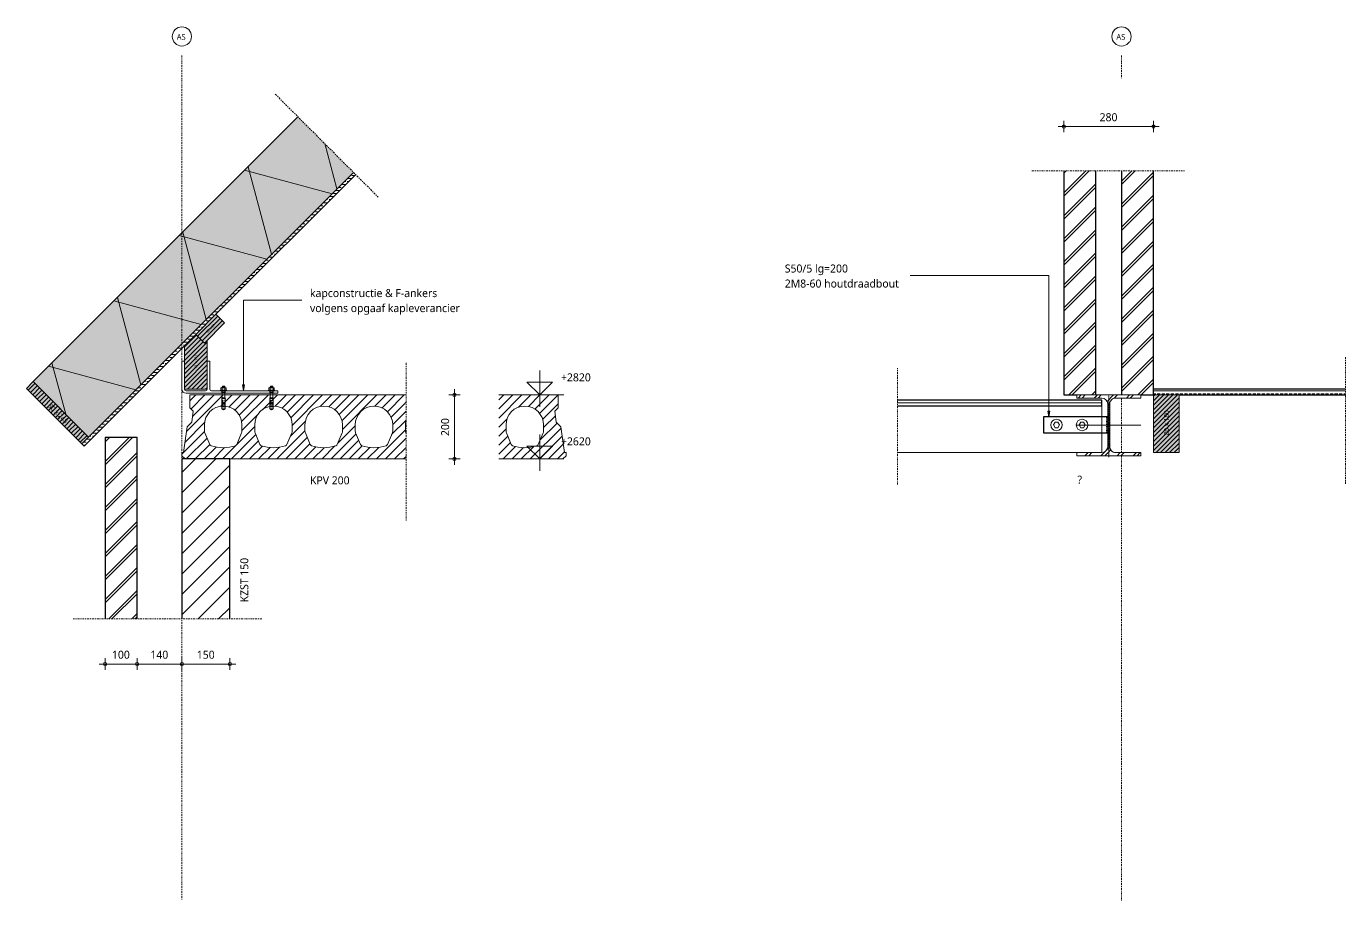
# Model space of a CAD drawing. Header units: millimetres. Extents: x -14163 to 55687, y -143 to 37302.
# Drawn here: x 21556 to 25676, y 530 to 3261 of the extents above; entities that cross this region are included whole.
import ezdxf

# ---------------------------------------------------------------- set-up
doc = ezdxf.new("R2010")
doc.units = ezdxf.units.MM
doc.linetypes.add('MV_center', pattern=[15, 6, -3, 3, -3])
doc.linetypes.add('MV_hartlijn_staal', pattern=[6.6, 5, -0.8, 0, -0.8])
for name, color, linetype, lineweight in [('A-ANNO-DIMS', 211, 'Continuous', 13), ('A-ANNO-DIMS-10', 211, 'Continuous', 13), ('A-ANNO-NOTE', 131, 'Continuous', 18), ('A-DETL', 90, 'Continuous', 13), ('A-DETL-GENF', 92, 'Continuous', 18), ('A-DETL-IDEN', 3, 'Continuous', 18), ('A-DETL-MEDM', 33, 'Continuous', 18), ('A-DETL-THIN', 151, 'Continuous', 18), ('G-ANNO-TEXT', 231, 'Continuous', 13)]:
    doc.layers.add(name, color=color, linetype=linetype, lineweight=lineweight)
doc.styles.add('Segoe UI', font='segoeui.ttf', dxfattribs={"height": 15})
doc.styles.add('Segoe UI_1', font='segoeui.ttf', dxfattribs={"height": 8})
doc.styles.add('Segoe UI_2', font='segoeui.ttf', dxfattribs={"height": 18})
doc.styles.add('Segoe UI_3', font='segoeui.ttf', dxfattribs={"height": 25})
doc.styles.add('Segoe UI_I', font='segoeui.ttf', dxfattribs={"height": 25})
doc.dimstyles.new('2_5_mm', dxfattribs={"dimscale": 304.8, "dimtxt": 26.184099, "dimasz": 0.032808, "dimexe": 0.059055, "dimexo": 0.0625, "dimgap": 0.029528, "dimtad": 1, "dimdec": 0, "dimzin": 0, "dimdsep": 46, "dimtxsty": 'Segoe UI_3', "dimblk1": 'DOTBLANK', "dimblk2": 'DOTBLANK', "dimsah": 1, "dimcen": 0.09, "dimdle": 0.059055, "dimazin": 0, "dimtfac": 1, "dimtdec": 4, "dimtix": 1, "dimtmove": 0, "dimatfit": 3, "dimfxl": 0.059055, "dimfxlon": 1, "dimtvp": 1, "dimtfill": 1, "dimtolj": 1, "dimtzin": 0, "dimarcsym": 2})
pattern_1 = [(0, (0, 0), (0, 18.952), []), (0, (0, 9.476), (0, 18.952), [9.476, -4.738])]
pattern_2 = [(45, (0, 0), (-35.92102, 35.92102), []), (45, (10.16, 0), (-35.92102, 35.92102), [])]

# ---------------------------------------------------------------- blocks, each defined once
blk = doc.blocks.new('00 hout_rechthoekig_sls - Vuren 71x171-3429558-Details Constructie')
at = {"layer": 'A-DETL-GENF', "lineweight": 13}
blk.add_hatch(color=256, dxfattribs=at).paths.add_polyline_path([(0, 0), (0, -71), (152.8, -71), (144.1, -62.4), (171, -35.5), (135.5, 0), (39.7, 0)])
at = {"layer": 'A-DETL-MEDM', "lineweight": 13}
h = blk.add_hatch(dxfattribs=at)
h.set_pattern_fill('FP_153', color=256, style=0, pattern_type=2)
h.set_pattern_definition([(315, (-2127.62, 22049.316), (7.071068, 7.071068), [])])
h.paths.add_polyline_path([(0, 0), (0, -71), (152.8, -71), (144.1, -62.4), (171, -35.5), (135.5, 0), (39.7, 0)])
at = {"layer": 'A-DETL-MEDM'}
for p, q in [((0, 0), (135.5, 0)), ((0, -71), (0, 0)), ((152.8, -71), (0, -71)), ((152.8, -71), (0, -71))]:
    blk.add_line(p, q, dxfattribs=at)
blk = doc.blocks.new('23 VBI kanaalplaat - KPV200-V71-Details Constructie')
at = {"layer": 'A-DETL-GENF', "lineweight": 5}
h = blk.add_hatch(dxfattribs=at)
h.set_pattern_fill('FP_158', color=256, style=0, pattern_type=2)
h.set_pattern_definition([(45, (-22041.316, -1909.62), (-14.142136, 14.142136), [])])
h.paths.add_polyline_path([(229.2, 0), (700, 0), (700, 80.3), (699.7, 81.1), (698.8, 83.9), (698.5, 86.9), (698.5, 106.5), (699, 114.2), (700, 119.2), (700, 200), (25, 200), (25, 160), (35.6, 149.4), (30.7, 114.7), (16.5, 100.6), (5, 20), (0, 20), (0, 10), (10, 0), (150, 0)])
h.paths.add_polyline_path([(1190, 0), (1200, 10), (1200, 20), (1195, 20), (1183.5, 100.6), (1169.3, 114.7), (1164.4, 149.4), (1175, 160), (1175, 200), (989.7, 200), (989.7, 0), (1129.8, 0)])
h.paths.add_polyline_path([(443, 35), (430.1, 35.7), (417.5, 37.7), (405, 41.2), (403.7, 41.8), (402.5, 42.7), (401.5, 43.8), (400.8, 45.1), (385.7, 81.1), (384.8, 83.9), (384.5, 86.9), (384.5, 106.5), (385, 114.2), (386.5, 121.6), (389, 128.9), (392.3, 135.8), (396.6, 142.1), (401.6, 147.9), (407.4, 152.9), (413.8, 157.2), (420.6, 160.5), (427.9, 163), (435.4, 164.5), (443, 165), (450.6, 164.5), (458.1, 163), (465.4, 160.5), (472.3, 157.2), (478.6, 152.9), (484.4, 147.9), (489.4, 142.1), (493.7, 135.8), (497, 128.9), (499.5, 121.6), (501, 114.2), (501.5, 106.5), (501.5, 86.9), (501.2, 83.9), (500.3, 81.1), (485.2, 45.1), (484.5, 43.8), (483.5, 42.7), (482.3, 41.8), (481, 41.2), (468.5, 37.7), (455.9, 35.7)])
h.paths.add_polyline_path([(286, 35), (273.1, 35.7), (260.5, 37.7), (248, 41.2), (246.7, 41.8), (245.5, 42.7), (244.5, 43.8), (243.8, 45.1), (228.7, 81.1), (227.8, 83.9), (227.5, 86.9), (227.5, 106.5), (228, 114.2), (229.5, 121.6), (232, 128.9), (235.3, 135.8), (239.6, 142.1), (244.6, 147.9), (250.4, 152.9), (256.8, 157.2), (263.6, 160.5), (270.9, 163), (278.4, 164.5), (286, 165), (293.6, 164.5), (301.1, 163), (308.4, 160.5), (315.3, 157.2), (321.6, 152.9), (327.4, 147.9), (332.4, 142.1), (336.7, 135.8), (340, 128.9), (342.5, 121.6), (344, 114.2), (344.5, 106.5), (344.5, 86.9), (344.2, 83.9), (343.3, 81.1), (328.2, 45.1), (327.5, 43.8), (326.5, 42.7), (325.3, 41.8), (324, 41.2), (311.5, 37.7), (298.9, 35.7)])
h.paths.add_polyline_path([(1071, 35), (1058.1, 35.7), (1045.5, 37.7), (1033, 41.2), (1031.7, 41.8), (1030.5, 42.7), (1029.5, 43.8), (1028.8, 45.1), (1013.7, 81.1), (1012.8, 83.9), (1012.5, 86.9), (1012.5, 106.5), (1013, 114.2), (1014.5, 121.6), (1017, 128.9), (1020.3, 135.8), (1024.6, 142.1), (1029.6, 147.9), (1035.4, 152.9), (1041.8, 157.2), (1048.6, 160.5), (1055.9, 163), (1063.4, 164.5), (1071, 165), (1078.6, 164.5), (1086.1, 163), (1093.4, 160.5), (1100.3, 157.2), (1106.6, 152.9), (1112.4, 147.9), (1117.4, 142.1), (1121.7, 135.8), (1125, 128.9), (1127.5, 121.6), (1129, 114.2), (1129.5, 106.5), (1129.5, 86.9), (1129.2, 83.9), (1128.3, 81.1), (1113.2, 45.1), (1112.5, 43.8), (1111.5, 42.7), (1110.3, 41.8), (1109, 41.2), (1096.5, 37.7), (1083.9, 35.7)])
h.paths.add_polyline_path([(129, 35), (116.1, 35.7), (103.5, 37.7), (91, 41.2), (89.7, 41.8), (88.5, 42.7), (87.5, 43.8), (86.8, 45.1), (71.7, 81.1), (70.8, 83.9), (70.5, 86.9), (70.5, 106.5), (71, 114.2), (72.5, 121.6), (75, 128.9), (78.3, 135.8), (82.6, 142.1), (87.6, 147.9), (93.4, 152.9), (99.8, 157.2), (106.6, 160.5), (113.9, 163), (121.4, 164.5), (129, 165), (136.6, 164.5), (144.1, 163), (151.4, 160.5), (158.3, 157.2), (164.6, 152.9), (170.4, 147.9), (175.4, 142.1), (179.7, 135.8), (183, 128.9), (185.5, 121.6), (187, 114.2), (187.5, 106.5), (187.5, 86.9), (187.2, 83.9), (186.3, 81.1), (171.2, 45.1), (170.5, 43.8), (169.5, 42.7), (168.3, 41.8), (167, 41.2), (154.5, 37.7), (141.9, 35.7)])
h.paths.add_polyline_path([(600, 35), (587.1, 35.7), (574.5, 37.7), (562, 41.2), (560.7, 41.8), (559.5, 42.7), (558.5, 43.8), (557.8, 45.1), (542.7, 81.1), (541.8, 83.9), (541.5, 86.9), (541.5, 106.5), (542, 114.2), (543.5, 121.6), (546, 128.9), (549.3, 135.8), (553.6, 142.1), (558.6, 147.9), (564.4, 152.9), (570.8, 157.2), (577.6, 160.5), (584.9, 163), (592.4, 164.5), (600, 165), (607.6, 164.5), (615.1, 163), (622.4, 160.5), (629.3, 157.2), (635.6, 152.9), (641.4, 147.9), (646.4, 142.1), (650.7, 135.8), (654, 128.9), (656.5, 121.6), (658, 114.2), (658.5, 106.5), (658.5, 86.9), (658.2, 83.9), (657.3, 81.1), (642.2, 45.1), (641.5, 43.8), (640.5, 42.7), (639.3, 41.8), (638, 41.2), (625.5, 37.7), (612.9, 35.7)])
at = {"layer": 'A-DETL-GENF'}
for p, q in [((700, 200), (25, 200)), ((25, 200), (25, 160)), ((1175, 200), (989.7, 200)), ((1175, 160), (1175, 200)), ((25, 160), (35.6, 149.4)), ((35.6, 149.4), (30.7, 114.7)), ((1164.4, 149.4), (1175, 160)), ((1169.3, 114.7), (1164.4, 149.4)), ((16.5, 100.6), (5, 20)), ((30.7, 114.7), (16.5, 100.6)), ((70.5, 86.9), (70.5, 106.5)), ((187.5, 106.5), (187.5, 86.9)), ((227.5, 86.9), (227.5, 106.5)), ((344.5, 106.5), (344.5, 86.9)), ((384.5, 86.9), (384.5, 106.5)), ((501.5, 106.5), (501.5, 86.9)), ((541.5, 86.9), (541.5, 106.5)), ((658.5, 106.5), (658.5, 86.9)), ((698.5, 86.9), (698.5, 106.5)), ((1012.5, 86.9), (1012.5, 106.5)), ((1129.5, 106.5), (1129.5, 86.9)), ((1183.5, 100.6), (1169.3, 114.7)), ((1195, 20), (1183.5, 100.6)), ((86.8, 45.1), (71.7, 81.1)), ((186.3, 81.1), (171.2, 45.1)), ((243.8, 45.1), (228.7, 81.1)), ((343.3, 81.1), (328.2, 45.1)), ((400.8, 45.1), (385.7, 81.1)), ((500.3, 81.1), (485.2, 45.1)), ((557.8, 45.1), (542.7, 81.1)), ((657.3, 81.1), (642.2, 45.1)), ((700, 80.3), (699.7, 81.1)), ((1028.8, 45.1), (1013.7, 81.1)), ((1128.3, 81.1), (1113.2, 45.1)), ((5, 20), (0, 20)), ((0, 20), (0, 10)), ((0, 10), (10, 0)), ((150, 0), (700, 0)), ((989.7, 0), (1190, 0)), ((1190, 0), (1200, 10)), ((1200, 20), (1195, 20)), ((1200, 10), (1200, 20))]:
    blk.add_line(p, q, dxfattribs=at)
for centre, radius, start, end in [((129, 106.5), 58.5, 0, 180), ((286, 106.5), 58.5, 0, 180), ((443, 106.5), 58.5, 0, 180), ((600, 106.5), 58.5, 0, 180), ((1071, 106.5), 58.5, 0, 180), ((85.5, 86.9), 15, 180, 202.7741), ((172.5, 86.9), 15, 337.2259, 360), ((242.5, 86.9), 15, 180, 202.7741), ((329.5, 86.9), 15, 337.2259, 360), ((399.5, 86.9), 15, 180, 202.7741), ((486.5, 86.9), 15, 337.2259, 360), ((556.5, 86.9), 15, 180, 202.7741), ((643.5, 86.9), 15, 337.2259, 0), ((757, 106.5), 58.5, 167.5034, 180), ((713.5, 86.9), 15, 180, 202.7741), ((1027.5, 86.9), 15, 180, 202.7741), ((1114.5, 86.9), 15, 337.2259, 0), ((93.2, 47.8), 7, 202.7741, 251.5896), ((164.8, 47.8), 7, 288.4104, 337.2259), ((250.2, 47.8), 7, 202.7741, 251.5896), ((321.8, 47.8), 7, 288.4104, 337.2259), ((407.2, 47.8), 7, 202.7741, 251.5896), ((478.8, 47.8), 7, 288.4104, 337.2259), ((564.2, 47.8), 7, 202.7741, 251.5896), ((635.8, 47.8), 7, 288.4104, 337.2259), ((1035.2, 47.8), 7, 202.7741, 251.5896), ((1106.8, 47.8), 7, 288.4104, 337.2259), ((129, 155.3), 120.3, 251.5896, 288.4104), ((286, 155.3), 120.3, 251.5896, 288.4104), ((443, 155.3), 120.3, 251.5896, 288.4104), ((600, 155.3), 120.3, 251.5896, 288.4104), ((1071, 155.3), 120.3, 251.5896, 288.4104)]:
    blk.add_arc(centre, radius, start, end, dxfattribs=at)
blk = doc.blocks.new('NLRS_00_DI_maskeer - Type 1-4234933-Details Constructie')
at = {"layer": 'A-DETL-GENF', "linetype": 'MV_center'}
blk.add_line((392, 0), (-100, 0), dxfattribs=at)
blk = doc.blocks.new('NLRS_00_DI_maskeer - Type 1-4234936-Details Constructie')
at = {"layer": 'A-DETL-GENF', "linetype": 'MV_center'}
blk.add_line((490, 0), (-100, 0), dxfattribs=at)
blk = doc.blocks.new('28 snelboutanker 2d - Snelboutanker M10-3577387-Details Constructie')
at = {"layer": 'A-DETL-GENF', "lineweight": 5}
for p, q in [((-9.5, 1.6), (-7.5, 1.6)), ((-9.5, 0), (-9.5, 1.6)), ((9.5, 0), (-9.5, 0)), ((-8.2, 8.3), (-7.5, 8.7)), ((-8.2, 2), (-8.2, 8.3)), ((-7.5, 1.6), (-8.2, 2)), ((-7.5, 8.7), (7.5, 8.7)), ((7.5, 1.6), (-7.5, 1.6)), ((-5, 10.1), (-3.7, 12.1)), ((-5, 10.1), (5, 10.1)), ((-5, 10.1), (-5, 8.7)), ((-4.6, 8.3), (-4.6, 2.6)), ((-3.7, 13.2), (-3.3, 14.2)), ((-3.7, 13.2), (-3.7, 12.1)), ((-3.7, 13.2), (3.8, 13.2)), ((-3.7, 12.1), (3.8, 12.1)), ((3.4, 14.2), (-3.3, 14.2)), ((3.4, 14.2), (3.8, 13.2)), ((3.8, 12.1), (3.8, 13.2)), ((3.8, 12.1), (5, 10.1)), ((4.6, 8.3), (4.6, 2.6)), ((5, 10.1), (5, 8.7)), ((7.5, 8.7), (8.2, 8.3)), ((8.2, 2), (7.5, 1.6)), ((7.5, 1.6), (9.5, 1.6)), ((8.2, 8.3), (8.2, 2.6)), ((9.5, 1.6), (9.5, 0)), ((-5, -38.6), (-5.4, -37.2)), ((-3.9, -37.2), (-5.4, -37.2)), ((-5, 0), (-5, -4.1)), ((-5, -4.1), (-5, 0)), ((-4.5, -5), (-5, -4.1)), ((-5, -4.1), (5, -4.1)), ((-5, -24.2), (-5, -57)), ((-5, -38.6), (-3.9, -38.6)), ((-4.4, -40.2), (-5, -42)), ((-5, -40.2), (-3.1, -40.2)), ((-4.9, -22.2), (4.9, -22.2)), ((-4.9, -24.2), (-4.9, -22.2)), ((4.9, -24.2), (-4.9, -24.2)), ((-3.2, -40.7), (-4.6, -40.7)), ((-4.5, -22), (-4.5, -5)), ((-4.5, -5), (4.5, -5)), ((4.5, -22), (-4.5, -22)), ((-4.5, -37.2), (-4.5, -38.6)), ((-4.3, -31.7), (-4, -30.7)), ((-4.2, 0), (-4.2, -4.1)), ((2, -24.2), (-4, -24.2)), ((-3.9, -37.2), (-3.9, -38.6)), ((-3.1, -40.2), (-3.6, -42)), ((-2.7, -32.2), (-3.4, -31.4)), ((-3.3, -40.2), (-3.3, -31.6)), ((-3.3, -42), (-2.7, -40.2)), ((-3.1, -31.8), (-3.1, -40.2)), ((-2.7, -40.2), (-2.7, -32.2)), ((-2.6, -31.7), (-2.6, -40.2)), ((-2.6, -40.2), (-2.5, -42)), ((-2.6, -40.2), (5, -40.2)), ((-2.6, -40.7), (4.6, -40.7)), ((0.8, -38.6), (0.8, -37.2)), ((0.8, -37.2), (4.9, -37.2)), ((4.9, -38.6), (0.8, -38.6)), ((2.1, -42), (2.1, -41.2)), ((2.1, -41.2), (3.8, -41.2)), ((3.4, -42), (3.4, -41.2)), ((3.8, -41.2), (3.8, -42)), ((4.2, -4.1), (4.2, 0)), ((4.3, -24.2), (4.3, -25.2)), ((4.3, -25.2), (5.7, -25.2)), ((4.4, -31.4), (5, -32.2)), ((4.4, -40.2), (5, -42)), ((4.5, -5), (5, -4.1)), ((4.5, -5), (4.5, -22)), ((4.9, -22.2), (4.9, -24.2)), ((4.9, -37.2), (4.9, -38.6)), ((5, -4.1), (5, 0)), ((5, -57), (5, -24.2)), ((5.7, -25.2), (5, -28)), ((-5, -42), (-3.3, -42)), ((-5, -57), (0, -59.9)), ((-5, -57), (5, -57)), ((-4.9, -46.8), (-4.4, -43.2)), ((4.9, -46.8), (-4.9, -46.8)), ((-4.9, -49.2), (-4.9, -46.8)), ((4.9, -49.2), (-4.9, -49.2)), ((-4.4, -43.2), (-4.2, -42)), ((-4.1, -50), (4.1, -50)), ((-2.5, -42), (2.1, -42)), ((0, -59.9), (5, -57)), ((5, -42), (3.4, -42)), ((4.2, -42), (4.4, -43.2)), ((4.4, -43.2), (4.9, -46.8)), ((4.9, -46.8), (4.9, -49.2))]:
    blk.add_line(p, q, dxfattribs=at)
for centre, radius, start, end in [((-6.4, 4.5), 4.25, 65.0076, 114.9924), ((-6.4, 5.9), 4.25, 245.0076, 294.9924), ((0, -18), 26.7, 80.0901, 99.9099), ((0, 28.3), 26.7, 260.0901, 279.9099), ((6.4, 4.5), 4.25, 65.0076, 114.9924), ((6.4, 5.9), 4.25, 245.0076, 294.9924), ((-4.4, -24.8), 0.6, 89.8954, 180), ((-2.9, -31), 1.78, 84.8593, 188.2319), ((-4.4, -31.4), 0.356, 150.6084, 288.882), ((-2.3, -31.2), 2.05, 103.7381, 195.3956), ((-1.9, -31.2), 2.1, 109.438, 164.2427), ((-3.2, -31.1), 1.91, 354.1759, 77.9811), ((-1.6, -31.4), 0.341, 227.5131, 29.3441), ((10.1, -31.5), 5.66, 167.2611, 178.8521), ((6.4, -30.7), 1.88, 136.4811, 166.2224), ((-4.1, -49.2), 0.8, 180, 270), ((4.1, -49.2), 0.8, 270, 0)]:
    blk.add_arc(centre, radius, start, end, dxfattribs=at)
for points in [[(-4.3, -31.7), (-3.9, -31.2), (-3.4, -30.8), (-3.3, -31.6)], [(-1.8, -31.7), (-2.2, -31.2), (-2.6, -30.9), (-2.6, -31.7)]]:
    blk.add_open_spline(points, degree=3, dxfattribs=at)
blk = doc.blocks.new('42 isolatie - Type 1-3764549-Details Constructie')
at = {"layer": 'A-DETL-GENF'}
blk.add_hatch(color=256, dxfattribs=at).paths.add_polyline_path([(30.3, 0.8), (1199.9, 0.8), (1199.9, 245.8), (30.3, 245.8)])
at = {"layer": 'A-DETL-GENF', "lineweight": 13}
h = blk.add_hatch(dxfattribs=at)
h.set_pattern_fill('FP_159', color=256, style=0, pattern_type=2)
h.set_pattern_definition([(60, (-7106.72, 250.62), (-216.506, 125), []), (120, (-7106.72, 250.62), (-216.506, -125), [])])
h.paths.add_polyline_path([(30.3, 0.8), (1199.9, 0.8), (1199.9, 245.8), (30.3, 245.8)])
at = {"layer": 'A-DETL-GENF'}
for p, q in [((1199.9, 245.8), (30.3, 245.8)), ((1199.9, 245.8), (30.3, 245.8)), ((30.3, 0.8), (1199.9, 0.8)), ((30.3, 0.8), (1199.9, 0.8))]:
    blk.add_line(p, q, dxfattribs=at)
blk = doc.blocks.new('00 hout_rechthoekig_sls - SLS 30x245-3218169-Details Constructie')
at = {"layer": 'A-DETL-GENF', "lineweight": 13}
blk.add_hatch(color=256, dxfattribs=at).paths.add_polyline_path([(245, -30), (245, 0), (0, 0), (0, -30)])
at = {"layer": 'A-DETL-MEDM', "lineweight": 13}
h = blk.add_hatch(dxfattribs=at)
h.set_pattern_fill('FP_160', color=256, style=0, pattern_type=2)
h.set_pattern_definition([(90, (-13735.954, -16778.132), (-10, 6e-16), [])])
h.paths.add_polyline_path([(245, -30), (245, 0), (0, 0), (0, -30)])
at = {"layer": 'A-DETL-MEDM'}
for p, q in [((0, 0), (245, 0)), ((0, -30), (0, 0)), ((245, 0), (245, -30)), ((245, 0), (245, -30)), ((245, 0), (245, -30)), ((245, -30), (0, -30)), ((245, -30), (0, -30))]:
    blk.add_line(p, q, dxfattribs=at)
blk = doc.blocks.new('NLRS_00_DI_maskeer - Type 1-4234937-Details Constructie')
at = {"layer": 'A-DETL-GENF', "linetype": 'MV_center'}
blk.add_line((-100, 0), (355, 0), dxfattribs=at)
blk = doc.blocks.new('00 hout_rechthoekig_sls - SLS 38x89-3186759-Details Constructie')
at = {"layer": 'A-DETL-GENF', "lineweight": 13}
blk.add_hatch(color=256, dxfattribs=at).paths.add_polyline_path([(0, -38), (89, -38), (89, 0), (0, 0)])
at = {"layer": 'A-DETL-MEDM', "lineweight": 13}
h = blk.add_hatch(dxfattribs=at)
h.set_pattern_fill('FP_161', color=256, style=0, pattern_type=2)
h.set_pattern_definition([(0, (-17241.693, 13990.954), (0, 10), [])])
h.paths.add_polyline_path([(0, -38), (89, -38), (89, 0), (0, 0)])
at = {"layer": 'A-DETL-MEDM'}
for p, q in [((0, 0), (89, 0)), ((0, -38), (0, 0)), ((89, 0), (89, -38)), ((89, 0), (89, -38)), ((89, 0), (89, -38)), ((89, -38), (0, -38)), ((89, -38), (0, -38))]:
    blk.add_line(p, q, dxfattribs=at)
blk = doc.blocks.new('NLRS_00_DI_maskeer - Type 1-4234818-Details Constructie')
at = {"layer": 'A-DETL-GENF', "linetype": 'MV_center'}
blk.add_line((298, 0), (-100, 0), dxfattribs=at)
blk = doc.blocks.new('Repeating Detail - 2_ a_5 mm-3732278-Details Constructie')
at = {"layer": 'A-DETL-GENF'}
for p, q in [((0, 0), (0, 5)), ((4, 0), (4, 5)), ((8, 0), (8, 5)), ((12, 0), (12, 5)), ((16, 0), (16, 5)), ((20, 0), (20, 5)), ((24, 0), (24, 5)), ((28, 0), (28, 5)), ((32, 0), (32, 5)), ((36, 0), (36, 5)), ((40, 0), (40, 5)), ((44, 0), (44, 5)), ((48, 0), (48, 5))]:
    blk.add_line(p, q, dxfattribs=at)
blk = doc.blocks.new('28 g_bout met ring boven 2d - M8 met ring-3732272-Details Constructie')
at = {"layer": 'A-DETL-GENF', "lineweight": 13}
blk.add_circle((0, 0), 18, dxfattribs=at)
at = {"layer": 'A-DETL-MEDM'}
for p, q in [((-4.25, 8.5), (-9.45, 0)), ((4.25, 8.5), (-4.25, 8.5)), ((4.25, 8.5), (9.45, 0)), ((4.25, -8.5), (9.45, 0)), ((-9.45, 0), (-4.25, -8.5)), ((-4.25, -8.5), (4.25, -8.5))]:
    blk.add_line(p, q, dxfattribs=at)
blk = doc.blocks.new('00 hout_rechthoekig_sls - Vuren 80x180-3892920-Details Constructie')
at = {"layer": 'A-DETL-GENF', "lineweight": 13}
blk.add_hatch(color=256, dxfattribs=at).paths.add_polyline_path([(0, -80), (180, -80), (180, 0), (0, 0)])
at = {"layer": 'A-DETL-MEDM', "lineweight": 13}
h = blk.add_hatch(dxfattribs=at)
h.set_pattern_fill('FP_162', color=256, style=0, pattern_type=2)
h.set_pattern_definition([(315, (-1929.62, 25076.316), (7.071068, 7.071068), [])])
h.paths.add_polyline_path([(0, -80), (180, -80), (180, 0), (0, 0)])
at = {"layer": 'A-DETL-MEDM'}
for p, q in [((0, 0), (180, 0)), ((0, -80), (0, 0)), ((180, 0), (180, -80)), ((180, 0), (180, -80)), ((180, 0), (180, -80)), ((180, -80), (0, -80)), ((180, -80), (0, -80))]:
    blk.add_line(p, q, dxfattribs=at)
blk = doc.blocks.new('28 Staalprofielen- IPE_HEA_HEB 2d - HEA200-3530710-Details Constructie')
at = {"layer": 'A-DETL-GENF', "lineweight": 13}
h = blk.add_hatch(dxfattribs=at)
h.set_pattern_fill('FP_163', color=256, style=0, pattern_type=2)
h.set_pattern_definition([(225, (24936.316, 2014.62), (25.144717, -25.144717), []), (225, (24936.316, 1976.52), (25.144717, -25.144717), [])])
h.paths.add_polyline_path([(-100, 95), (-100, 85), (-21.3, 85), (-16.6, 84.4), (-12.3, 82.6), (-8.5, 79.7), (-5.7, 76), (-3.9, 71.7), (-3.3, 67), (-3.3, -67), (-3.9, -71.7), (-5.7, -76), (-8.5, -79.7), (-12.3, -82.6), (-16.6, -84.4), (-21.3, -85), (-100, -85), (-100, -95), (100, -95), (100, -85), (21.2, -85), (16.6, -84.4), (12.2, -82.6), (8.5, -79.7), (5.7, -76), (3.9, -71.7), (3.2, -67), (3.2, 67), (3.9, 71.7), (5.7, 76), (8.5, 79.7), (12.2, 82.6), (16.6, 84.4), (21.2, 85), (100, 85), (100, 95)])
at = {"layer": 'A-DETL-GENF'}
for p, q in [((100, 95), (-100, 95)), ((-100, 95), (-100, 85)), ((100, 95), (-100, 95)), ((-100, 95), (-100, 85)), ((-100, 85), (-21.3, 85)), ((-100, 85), (-21.3, 85)), ((21.2, 85), (100, 85)), ((100, 85), (21.2, 85)), ((100, 85), (100, 95)), ((100, 95), (100, 85)), ((-3.3, 67), (-3.3, -67)), ((-3.3, 67), (-3.3, -67)), ((3.2, -67), (3.2, 67)), ((3.2, 67), (3.2, -67)), ((-100, 0), (100, 0)), ((-21.3, -85), (-100, -85)), ((-100, -85), (-100, -95)), ((-100, -95), (-100, -85)), ((-100, -85), (-21.3, -85)), ((-100, -95), (100, -95)), ((100, -95), (-100, -95)), ((100, -85), (21.2, -85)), ((100, -85), (21.2, -85)), ((100, -95), (100, -85)), ((100, -95), (100, -85))]:
    blk.add_line(p, q, dxfattribs=at)
at = {"layer": 'A-DETL-GENF', "linetype": 'MV_hartlijn_staal', "lineweight": 13}
blk.add_line((0, 100), (0, -95), dxfattribs=at)
at = {"layer": 'A-DETL-GENF'}
for centre, start, end in [((-21.3, 67), 0, 90), ((-21.3, 67), 360, 90), ((21.2, 67), 90, 180), ((21.2, 67), 90, 180), ((-21.3, -67), 270, 0), ((-21.3, -67), 270, 0), ((21.2, -67), 180, 270), ((21.2, -67), 180, 270)]:
    blk.add_arc(centre, 18, start, end, dxfattribs=at)
blk = doc.blocks.new('NLRS_00_DI_maskeer - Type 1-4234603-Details Constructie')
at = {"layer": 'A-DETL-GENF', "linetype": 'MV_center'}
blk.add_line((-100, 0), (380, 0), dxfattribs=at)
blk = doc.blocks.new('NLRS_00_DI_maskeer - Type 1-4234938-Details Constructie')
at = {"layer": 'A-DETL-GENF', "linetype": 'MV_center'}
blk.add_line((-100, 0), (264, 0), dxfattribs=at)
blk = doc.blocks.new('00_GA_stramienbol - Type 1-3732353-Details Constructie')
at = {"layer": 'A-ANNO-NOTE'}
for start, end in [(360, 180), (180, 360)]:
    blk.add_arc((0, 0), 3, start, end, dxfattribs=at)
blk = doc.blocks.new('DIMBLOCK137-Details Constructie')
at = {"layer": 'A-ANNO-DIMS-10'}
for p, q in [((22892.6, 2109.6), (22874.6, 2109.6)), ((22892.6, 2127.6), (22892.6, 1891.6)), ((22892.6, 2109.6), (22910.6, 2109.6)), ((22892.6, 1909.6), (22874.6, 1909.6)), ((22892.6, 1909.6), (22910.6, 1909.6))]:
    blk.add_line(p, q, dxfattribs=at)
for centre in [(22892.6, 2109.6), (22892.6, 1909.6)]:
    blk.add_circle(centre, 5, dxfattribs=at)
at = {"layer": 'A-ANNO-DIMS-10', "color": 0, "insert": (22851, 1981.1), "char_height": 25, "width": 68.555, "attachment_point": 1, "rotation": 90, "line_spacing_factor": 1.142579, "style": 'Segoe UI_3', "bg_fill": 3, "box_fill_scale": 1.25, "bg_fill_color": 9, "bg_fill_true_color": 13158600, "bg_fill_transparency": 0}
blk.add_mtext('200', dxfattribs=at)
blk = doc.blocks.new('_DotBlank')
at = {"color": 0, "linetype": 'ByBlock', "lineweight": -2}
blk.add_line((-0.5, 0), (-1, 0), dxfattribs=at)
blk.add_circle((0, 0), 0.5, dxfattribs=at)
blk = doc.blocks.new('DIMBLOCK138-Details Constructie')
at = {"layer": 'A-ANNO-DIMS-10'}
for p, q in [((21801.3, 1268.8), (21801.3, 1286.8)), ((21901.3, 1268.8), (21901.3, 1286.8)), ((21783.3, 1268.8), (21901.3, 1268.8)), ((21801.3, 1268.8), (21801.3, 1250.8)), ((21901.3, 1268.8), (21901.3, 1250.8))]:
    blk.add_line(p, q, dxfattribs=at)
for centre in [(21801.3, 1268.8), (21901.3, 1268.8)]:
    blk.add_circle(centre, 5, dxfattribs=at)
at = {"layer": 'A-ANNO-DIMS-10', "color": 0, "insert": (21822.8, 1310.4), "char_height": 25, "width": 68.555, "attachment_point": 1, "line_spacing_factor": 1.142579, "style": 'Segoe UI_3', "bg_fill": 3, "box_fill_scale": 1.25, "bg_fill_color": 9, "bg_fill_true_color": 13158600, "bg_fill_transparency": 0}
blk.add_mtext('100', dxfattribs=at)
blk = doc.blocks.new('DIMBLOCK139-Details Constructie')
at = {"layer": 'A-ANNO-DIMS-10'}
for p, q in [((21901.3, 1268.8), (21901.3, 1286.8)), ((22041.3, 1268.8), (22041.3, 1286.8)), ((21901.3, 1268.8), (22041.3, 1268.8)), ((21901.3, 1268.8), (21901.3, 1250.8)), ((22041.3, 1268.8), (22041.3, 1250.8))]:
    blk.add_line(p, q, dxfattribs=at)
for centre in [(21901.3, 1268.8), (22041.3, 1268.8)]:
    blk.add_circle(centre, 5, dxfattribs=at)
at = {"layer": 'A-ANNO-DIMS-10', "color": 0, "insert": (21942.8, 1310.4), "char_height": 25, "width": 68.555, "attachment_point": 1, "line_spacing_factor": 1.142579, "style": 'Segoe UI_3', "bg_fill": 3, "box_fill_scale": 1.25, "bg_fill_color": 9, "bg_fill_true_color": 13158600, "bg_fill_transparency": 0}
blk.add_mtext('140', dxfattribs=at)
blk = doc.blocks.new('DIMBLOCK140-Details Constructie')
at = {"layer": 'A-ANNO-DIMS-10'}
for p, q in [((22041.3, 1268.8), (22041.3, 1286.8)), ((22191.3, 1268.8), (22191.3, 1286.8)), ((22041.3, 1268.8), (22209.3, 1268.8)), ((22041.3, 1268.8), (22041.3, 1250.8)), ((22191.3, 1268.8), (22191.3, 1250.8))]:
    blk.add_line(p, q, dxfattribs=at)
for centre in [(22041.3, 1268.8), (22191.3, 1268.8)]:
    blk.add_circle(centre, 5, dxfattribs=at)
at = {"layer": 'A-ANNO-DIMS-10', "color": 0, "insert": (22087.8, 1310.4), "char_height": 25, "width": 68.555, "attachment_point": 1, "line_spacing_factor": 1.142579, "style": 'Segoe UI_3', "bg_fill": 3, "box_fill_scale": 1.25, "bg_fill_color": 9, "bg_fill_true_color": 13158600, "bg_fill_transparency": 0}
blk.add_mtext('150', dxfattribs=at)
blk = doc.blocks.new('DIMBLOCK141-Details Constructie')
at = {"layer": 'A-ANNO-DIMS-10'}
for p, q in [((24778.3, 2948), (25094.3, 2948)), ((24796.3, 2948), (24796.3, 2966)), ((24796.3, 2948), (24796.3, 2930)), ((25076.3, 2948), (25076.3, 2966)), ((25076.3, 2948), (25076.3, 2930))]:
    blk.add_line(p, q, dxfattribs=at)
for centre in [(24796.3, 2948), (25076.3, 2948)]:
    blk.add_circle(centre, 5, dxfattribs=at)
at = {"layer": 'A-ANNO-DIMS-10', "color": 0, "insert": (24907.8, 2989.6), "char_height": 25, "width": 68.555, "attachment_point": 1, "line_spacing_factor": 1.142579, "style": 'Segoe UI_3', "bg_fill": 3, "box_fill_scale": 1.25, "bg_fill_color": 9, "bg_fill_true_color": 13158600, "bg_fill_transparency": 0}
blk.add_mtext('280', dxfattribs=at)

msp = doc.modelspace()

# ---------------------------------------------------------------- hatches: boundary and pattern name
at = {"layer": 'A-DETL-GENF', "lineweight": 13}
h = msp.add_hatch(dxfattribs=at)
h.set_pattern_fill('FP_128', color=250, style=0, pattern_type=2)
h.set_pattern_definition(pattern_1)
h.paths.add_polyline_path([(21735.8, 1949.6), (22584.1, 2797.9), (22577, 2805), (21728.7, 1956.7)])
h = msp.add_hatch(dxfattribs=at)
h.set_pattern_fill('FP_125', color=254, style=0, pattern_type=2)
h.set_pattern_definition(pattern_2)
h.paths.add_polyline_path([(24836.3, 2109.6), (24896.3, 2109.6), (24896.3, 2809.6), (24796.3, 2809.6), (24796.3, 2109.6)])
h = msp.add_hatch(dxfattribs=at)
h.set_pattern_fill('FP_125', color=254, style=0, pattern_type=2)
h.set_pattern_definition(pattern_2)
h.paths.add_polyline_path([(25076.3, 2109.6), (25076.3, 2809.6), (24976.3, 2809.6), (24976.3, 2109.6), (25036.3, 2109.6)])
h = msp.add_hatch(dxfattribs=at)
h.set_pattern_fill('FP_128', color=250, style=0, pattern_type=2)
h.set_pattern_definition(pattern_1)
h.paths.add_polyline_path([(25572.7, 2109.6), (25676.3, 2109.6), (25676.3, 2127.6), (25076.3, 2127.6), (25076.3, 2109.6), (25156.3, 2109.6)])
h = msp.add_hatch(dxfattribs=at)
h.set_pattern_fill('FP_128', color=250, style=0, pattern_type=2)
h.set_pattern_definition(pattern_1)
h.paths.add_polyline_path([(24915.1, 2075.6), (24915.1, 2093.6), (24276.3, 2093.6), (24276.3, 2075.6), (24371.9, 2075.6)])
h = msp.add_hatch(dxfattribs=at)
h.set_pattern_fill('FP_125', color=254, style=0, pattern_type=2)
h.set_pattern_definition(pattern_2)
h.paths.add_polyline_path([(21901.3, 1409.6), (21901.3, 1976.5), (21801.3, 1976.5), (21801.3, 1409.6)])
h = msp.add_hatch(dxfattribs=at)
h.set_pattern_fill('FP_154', color=254, style=0, pattern_type=2)
h.set_pattern_definition([(45, (0, 0), (-31.819805, 31.819805), [])])
h.paths.add_polyline_path([(22191.3, 1409.6), (22191.3, 1909.6), (22041.3, 1909.6), (22041.3, 1409.6)])
at = {"layer": 'G-ANNO-TEXT'}
for points in [[(22233.6, 2123.2), (22236.7, 2141.2), (22230.4, 2141.2)], [(24749.3, 2041.1), (24752.5, 2059.1), (24746.1, 2059.1)]]:
    msp.add_hatch(color=7, dxfattribs=at).paths.add_polyline_path(points)

# ---------------------------------------------------------------- linework, layer by layer
at = {"layer": 'A-DETL', "linetype": 'MV_center', "lineweight": 18}
for p, q in [((22041.3, 3169.6), (22041.3, 529.6)), ((24976.3, 3169.6), (24976.3, 3099.3)), ((24976.3, 2099.6), (24976.3, 1929.6)), ((24976.3, 1919.6), (24976.3, 529.6))]:
    msp.add_line(p, q, dxfattribs=at)
at = {"layer": 'A-DETL', "lineweight": 25}
for p, q in [((24796.3, 2809.6), (24796.3, 2109.6)), ((24896.3, 2109.6), (24896.3, 2809.6)), ((24976.3, 2809.6), (24976.3, 2109.6)), ((25076.3, 2109.6), (25076.3, 2809.6)), ((22147.7, 2361.6), (22584.1, 2797.9)), ((21735.8, 1949.6), (22084.8, 2298.6)), ((24796.3, 2109.6), (24836.3, 2109.6)), ((25036.3, 2109.6), (25076.3, 2109.6)), ((25676.3, 2127.6), (25076.3, 2127.6)), ((25156.3, 2109.6), (25676.3, 2109.6)), ((24915.1, 2093.6), (24276.3, 2093.6)), ((24276.3, 2075.6), (24915.1, 2075.6)), ((24915.1, 2075.6), (24915.1, 2093.6)), ((24933.1, 2040.6), (24733.1, 2040.6)), ((24733.1, 2040.6), (24733.1, 1990.6)), ((24733.1, 1990.6), (24933.1, 1990.6)), ((21728.7, 1956.7), (21735.8, 1949.6)), ((21801.3, 1976.5), (21801.3, 1409.6)), ((21901.3, 1976.5), (21801.3, 1976.5)), ((21901.3, 1409.6), (21901.3, 1976.5)), ((22041.3, 1909.6), (22041.3, 1409.6)), ((22191.3, 1909.6), (22041.3, 1909.6)), ((22191.3, 1409.6), (22191.3, 1909.6))]:
    msp.add_line(p, q, dxfattribs=at)
at = {"layer": 'A-DETL', "lineweight": 18}
for p, q in [((22041.3, 2214.6), (22041.3, 2127.6)), ((22041.3, 2214.6), (22049.3, 2214.6)), ((22049.3, 2214.6), (22049.3, 2127.6)), ((22120.3, 2127.6), (22120.3, 2214.6)), ((22120.3, 2214.6), (22128.3, 2214.6)), ((22128.3, 2214.6), (22128.3, 2127.6)), ((22054.3, 2122.6), (22115.3, 2122.6)), ((22054.3, 2114.6), (22341.3, 2114.6)), ((22133.3, 2122.6), (22341.3, 2122.6)), ((22341.3, 2114.6), (22341.3, 2122.6)), ((24815.1, 2075.6), (24276.3, 2075.6)), ((24915.1, 2075.6), (24815.1, 2075.6)), ((24915.1, 1929.6), (24915.1, 2075.6)), ((24276.3, 1929.6), (24915.1, 1929.6))]:
    msp.add_line(p, q, dxfattribs=at)
for centre, radius, start, end in [((22054.3, 2127.6), 13, 180, 270), ((22054.3, 2127.6), 5, 180, 270), ((22115.3, 2127.6), 5, 270, 0), ((22133.3, 2127.6), 5, 180, 270)]:
    msp.add_arc(centre, radius, start, end, dxfattribs=at)
at = {"layer": 'A-DETL-THIN'}
for p, q in [((23159.2, 2072.2), (23159.2, 2185.8)), ((23199.2, 2149.6), (23119.2, 2149.6)), ((23119.2, 2149.6), (23159.2, 2109.6)), ((23159.2, 2109.6), (23199.2, 2149.6)), ((23084.2, 2109.6), (23234.2, 2109.6)), ((23159.2, 1872.2), (23159.2, 1985.8)), ((23199.2, 1949.6), (23119.2, 1949.6)), ((23119.2, 1949.6), (23159.2, 1909.6)), ((23159.2, 1909.6), (23199.2, 1949.6)), ((23084.2, 1909.6), (23234.2, 1909.6))]:
    msp.add_line(p, q, dxfattribs=at)
at = {"layer": 'G-ANNO-TEXT', "color": 250}
for p, q in [((24749.3, 2482.7), (24316, 2482.7)), ((24749.3, 2041.1), (24749.3, 2482.7)), ((22233.6, 2405.9), (22416.4, 2405.9)), ((22233.6, 2123.2), (22233.6, 2405.9)), ((22236.7, 2141.2), (22230.4, 2141.2)), ((22230.4, 2141.2), (22233.6, 2123.2)), ((22233.6, 2123.2), (22236.7, 2141.2)), ((24752.5, 2059.1), (24746.1, 2059.1)), ((24746.1, 2059.1), (24749.3, 2041.1)), ((24749.3, 2041.1), (24752.5, 2059.1))]:
    msp.add_line(p, q, dxfattribs=at)

# ---------------------------------------------------------------- block references
at = {"layer": 'A-ANNO-NOTE', "xscale": 10, "yscale": 10, "zscale": 10}
for p in [(22041.3, 3229.6), (24976.3, 3229.6)]:
    msp.add_blockref('00_GA_stramienbol - Type 1-3732353-Details Constructie', p, dxfattribs=at)
at = {"layer": 'A-DETL-GENF', "linetype": 'MV_center'}
for name, p, rotation in [('NLRS_00_DI_maskeer - Type 1-4234937-Details Constructie', (22403.8, 2978.2), 315), ('NLRS_00_DI_maskeer - Type 1-4234818-Details Constructie', (25676.3, 1929.6), 90), ('NLRS_00_DI_maskeer - Type 1-4234933-Details Constructie', (22741.3, 1817.6), 90), ('NLRS_00_DI_maskeer - Type 1-4234938-Details Constructie', (24276.3, 1929.6), 90)]:
    msp.add_blockref(name, p, dxfattribs=dict(at, rotation=rotation))
at = {"layer": 'A-DETL-GENF'}
for name, p, rotation in [('42 isolatie - Type 1-3764549-Details Constructie', (21729.1, 1955.9), 44.99999999999992), ('28 Staalprofielen- IPE_HEA_HEB 2d - HEA200-3530710-Details Constructie', (24936.3, 2014.6), 180), ('Repeating Detail - 2_ a_5 mm-3732278-Details Constructie', (24933.1, 1990.6), 90)]:
    msp.add_blockref(name, p, dxfattribs=dict(at, rotation=rotation))
at = {"layer": 'A-DETL-GENF', "linetype": 'MV_center'}
for name, p in [('NLRS_00_DI_maskeer - Type 1-4234603-Details Constructie', (24796.3, 2809.6)), ('NLRS_00_DI_maskeer - Type 1-4234936-Details Constructie', (21801.3, 1409.6))]:
    msp.add_blockref(name, p, dxfattribs=at)
at = {"layer": 'A-DETL-GENF'}
msp.add_blockref('23 VBI kanaalplaat - KPV200-V71-Details Constructie', (22041.3, 1909.6), dxfattribs=at)
at = {"layer": 'A-DETL-GENF', "lineweight": 5}
for p in [(22171.3, 2122.6), (22321.3, 2122.6)]:
    msp.add_blockref('28 snelboutanker 2d - Snelboutanker M10-3577387-Details Constructie', p, dxfattribs=at)
at = {"layer": 'A-DETL-GENF', "lineweight": 13}
for p in [(24773.1, 2015.6), (24853.1, 2015.6)]:
    msp.add_blockref('28 g_bout met ring boven 2d - M8 met ring-3732272-Details Constructie', p, dxfattribs=at)
at = {"layer": 'A-DETL-MEDM', "lineweight": 13}
for name, p, rotation in [('00 hout_rechthoekig_sls - SLS 38x89-3186759-Details Constructie', (22084.8, 2298.6), 44.99999999999993), ('00 hout_rechthoekig_sls - Vuren 71x171-3429558-Details Constructie', (22049.3, 2127.6), 89.99999999999991), ('00 hout_rechthoekig_sls - SLS 30x245-3218169-Details Constructie', (21576.7, 2151.1), 315), ('00 hout_rechthoekig_sls - Vuren 80x180-3892920-Details Constructie', (25076.3, 1929.6), 89.99999999999991)]:
    msp.add_blockref(name, p, dxfattribs=dict(at, rotation=rotation))

# ---------------------------------------------------------------- texts
at = {"layer": 'A-ANNO-NOTE', "lineweight": 13, "attachment_point": 1}
for s, insert, char_height, width, rotation, style in [('38 x 89', (22115.3, 2307.6), 8, 47.3, 45, 'Segoe UI_1'), ('71 x 171', (22081, 2193.2), 8, 55.316, 90, 'Segoe UI_1'), ('30 x 245', (21632.1, 2084.3), 15, 94.599, 315, 'Segoe UI'), ('80 x 180', (25109.4, 1983.5), 15, 94.599, 90, 'Segoe UI')]:
    msp.add_mtext(s, dxfattribs=dict(at, insert=insert, char_height=char_height, width=width, rotation=rotation, style=style))
at = {"layer": 'A-DETL-IDEN', "lineweight": 13, "insert": (24838.8, 1857.2), "char_height": 25, "width": 19.24, "attachment_point": 1, "style": 'Segoe UI_3', "bg_fill": 3, "box_fill_scale": 1.25, "bg_fill_color": 9, "bg_fill_true_color": 13158600, "bg_fill_transparency": 0}
msp.add_mtext('?', dxfattribs=at)
at = {"layer": 'G-ANNO-TEXT', "color": 7, "char_height": 25, "attachment_point": 1}
for s, insert, width, style in [('S50/5 lg=200', (23924.5, 2517), 254.937, 'Segoe UI_3'), ('kapconstructie & F-ankers', (22441.4, 2440.2), 489.029, 'Segoe UI_3'), ('2M8-60 houtdraadbout', (23924.5, 2470), 443.333, 'Segoe UI_3'), ('volgens opgaaf kapleverancier', (22441.4, 2393.3), 569.198, 'Segoe UI_3'), ('+2820', (23225.4, 2176.9), 121.856, 'Segoe UI_I'), ('+2620 ', (23225.4, 1976.9), 133.882, 'Segoe UI_I'), ('KPV 200', (22441.4, 1855.1), 157.131, 'Segoe UI_3')]:
    msp.add_mtext(s, dxfattribs=dict(at, insert=insert, width=width, style=style))
at = {"layer": 'G-ANNO-TEXT', "color": 7, "insert": (22223.7, 1461.5), "char_height": 25, "width": 175.57, "attachment_point": 1, "rotation": 90, "style": 'Segoe UI_3'}
msp.add_mtext('KZST 150', dxfattribs=at)

# ---------------------------------------------------------------- dimensions: what is measured, and where the dimension line sits
at = {"layer": 'A-ANNO-DIMS'}
for base, p1, p2, override, picture, middle in [((25076.3, 2948), (24796.3, 2930), (25076.3, 2930), {"dimpost": '<>', "dimfxl": 280}, 'DIMBLOCK141-Details Constructie', (24936.3, 2969.9)), ((21901.3, 1268.8), (21801.3, 1286.8), (21901.3, 1286.8), {"dimpost": '<>', "dimfxl": 100}, 'DIMBLOCK138-Details Constructie', (21851.3, 1290.7))]:
    dim = msp.add_linear_dim(base=base, p1=p1, p2=p2, dimstyle='2_5_mm', override=override, dxfattribs=at)
    dim.commit()
    dim.dimension.update_dxf_attribs({"geometry": picture, "text_midpoint": middle})

# ---------------------------------------------------------------- next in the draw order: texts
at = {"layer": 'A-ANNO-NOTE', "lineweight": 13, "char_height": 18, "width": 37.679, "attachment_point": 1, "style": 'Segoe UI_2', "bg_fill": 3, "box_fill_scale": 1.25, "bg_fill_color": 9, "bg_fill_true_color": 13158600, "bg_fill_transparency": 0}
for insert in [(22025.2, 3237.2), (24960.2, 3237.2)]:
    msp.add_mtext('AS', dxfattribs=dict(at, insert=insert))

# ---------------------------------------------------------------- next in the draw order: dimensions: what is measured, and where the dimension line sits
at = {"layer": 'A-ANNO-DIMS'}
dim = msp.add_linear_dim(base=(22892.6, 1909.6), p1=(22910.6, 2109.6), p2=(22910.6, 1909.6), angle=90, dimstyle='2_5_mm', override={"dimpost": '<>', "dimfxl": 200}, dxfattribs=at)
dim.commit()
dim.dimension.update_dxf_attribs({"geometry": 'DIMBLOCK137-Details Constructie', "text_midpoint": (22870.7, 2009.6)})
dim = msp.add_linear_dim(base=(22041.3, 1268.8), p1=(21901.3, 1286.8), p2=(22041.3, 1286.8), dimstyle='2_5_mm', override={"dimpost": '<>', "dimfxl": 140}, dxfattribs=at)
dim.commit()
dim.dimension.update_dxf_attribs({"geometry": 'DIMBLOCK139-Details Constructie', "text_midpoint": (21971.3, 1290.7)})

# ---------------------------------------------------------------- next in the draw order: dimensions: what is measured, and where the dimension line sits
dim = msp.add_linear_dim(base=(22191.3, 1268.8), p1=(22041.3, 1286.8), p2=(22191.3, 1286.8), dimstyle='2_5_mm', override={"dimpost": '<>', "dimfxl": 150}, dxfattribs=at)
dim.commit()
dim.dimension.update_dxf_attribs({"geometry": 'DIMBLOCK140-Details Constructie', "text_midpoint": (22116.3, 1290.7)})

doc.saveas('drawing.dxf')
